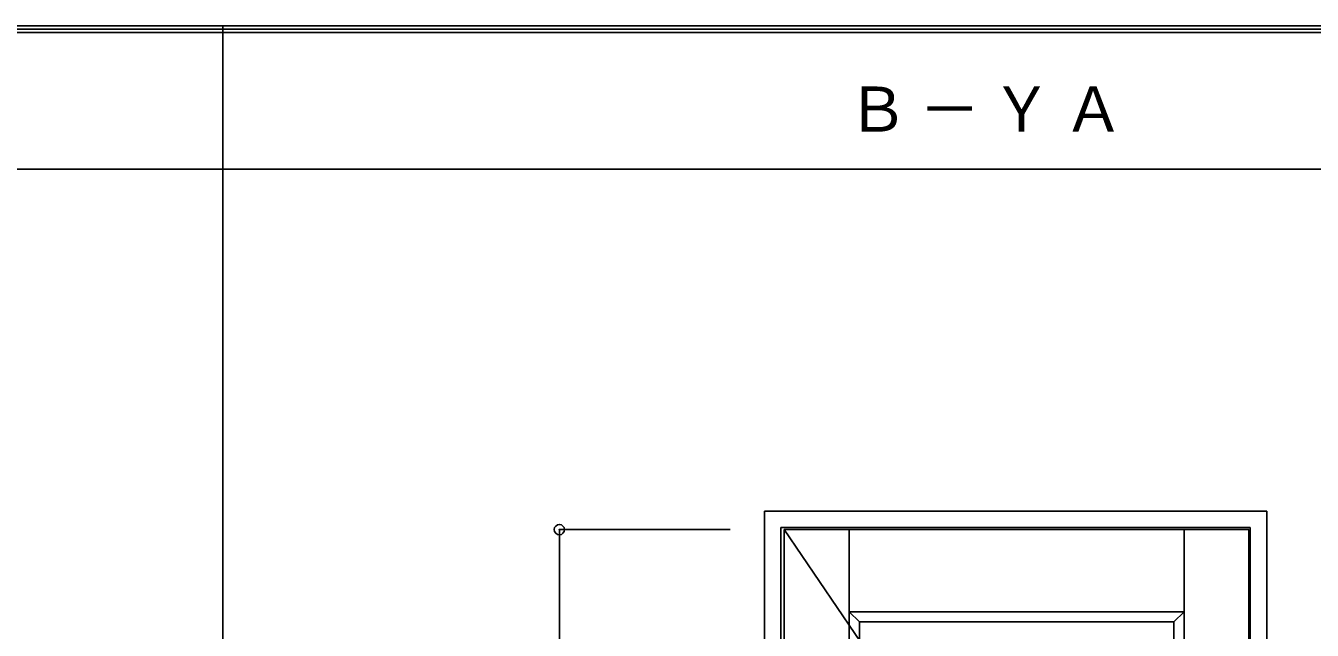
# Model space of a CAD drawing. Units: millimetres, scale not verified. Extents: x -6000 to 5700, y -4307 to 4175.
# Drawn here: x 917 to 2799, y 3291 to 4175 of the extents above; entities that cross this region are included whole.
import ezdxf

# ---------------------------------------------------------------- set-up
doc = ezdxf.new("R2010")
doc.units = ezdxf.units.MM
doc.header["$LTSCALE"] = 30
doc.header["$PDMODE"] = 32
doc.header["$PDSIZE"] = 15
doc.linetypes.add('CHAIN2', pattern=[12, 9, -1, 1, -1])
for name, color, linetype in [('0-2_扉', 7, 'Continuous'), ('0-4_枠', 3, 'Continuous'), ('0-7', 7, 'CHAIN2'), ('0-A_文字', 7, 'Continuous'), ('0-B_寸法', 7, 'Continuous'), ('F-1_枠', 6, 'Continuous')]:
    doc.layers.add(name, color=color, linetype=linetype)
doc.styles.add('ＭＳ ゴシック', font='')
doc.styles.get('ＭＳ ゴシック').set_extended_font_data('MS Gothic')

msp = doc.modelspace()

# ---------------------------------------------------------------- linework, layer by layer
at = {"layer": '0-2_扉'}
for p, q in [((2026.4, 1443), (2026.4, 3438)), ((2026.4, 3438), (2706.4, 3438)), ((2121.4, 2404.99), (2121.4, 3438)), ((2611.4, 1443), (2611.4, 3438)), ((2706.4, 1443), (2706.4, 3438)), ((2121.4, 3318), (2136.4, 3303)), ((2121.4, 3318), (2611.4, 3318)), ((2611.4, 3318), (2596.4, 3303)), ((2136.4, 3303), (2596.4, 3303)), ((2136.4, 2411.5), (2136.4, 3303)), ((2596.4, 1605), (2596.4, 3303))]:
    msp.add_line(p, q, dxfattribs=at)
at = {"layer": '0-4_枠'}
for p, q in [((1997.4, 3465), (2732.4, 3465)), ((1997.4, 1418), (1997.4, 3465)), ((2732.4, 1418), (2732.4, 3465)), ((2021.4, 3441), (2708.4, 3441)), ((2021.4, 1418), (2021.4, 3441)), ((2708.4, 1418), (2708.4, 3441))]:
    msp.add_line(p, q, dxfattribs=at)
at = {"layer": '0-7'}
msp.add_line((2026.4, 3438), (2706.4, 2440.5), dxfattribs=at)
at = {"layer": '0-B_寸法', "color": 4}
for q in [(1947.4, 3438), (1697.4, 1443)]:
    msp.add_line((1697.4, 3438), q, dxfattribs=at)
at = {"layer": '0-B_寸法'}
msp.add_point((1697.4, 3438), dxfattribs=at)
at = {"layer": 'F-1_枠'}
for p, q in [((-6000, 4175), (5700, 4175)), ((-6000, 4170), (5700, 4170)), ((-6000, 4165), (5700, 4165)), ((1204.8, 4175), (1204.8, -3790)), ((-6000, 3965), (5700, 3965))]:
    msp.add_line(p, q, dxfattribs=at)

# ---------------------------------------------------------------- texts
at = {"layer": '0-A_文字', "insert": (2118.1, 4020), "char_height": 65.98, "attachment_point": 7, "style": 'ＭＳ ゴシック'}
msp.add_mtext('\\T1.17;Ｂ－ＹＡ', dxfattribs=at)

doc.saveas('drawing.dxf')
